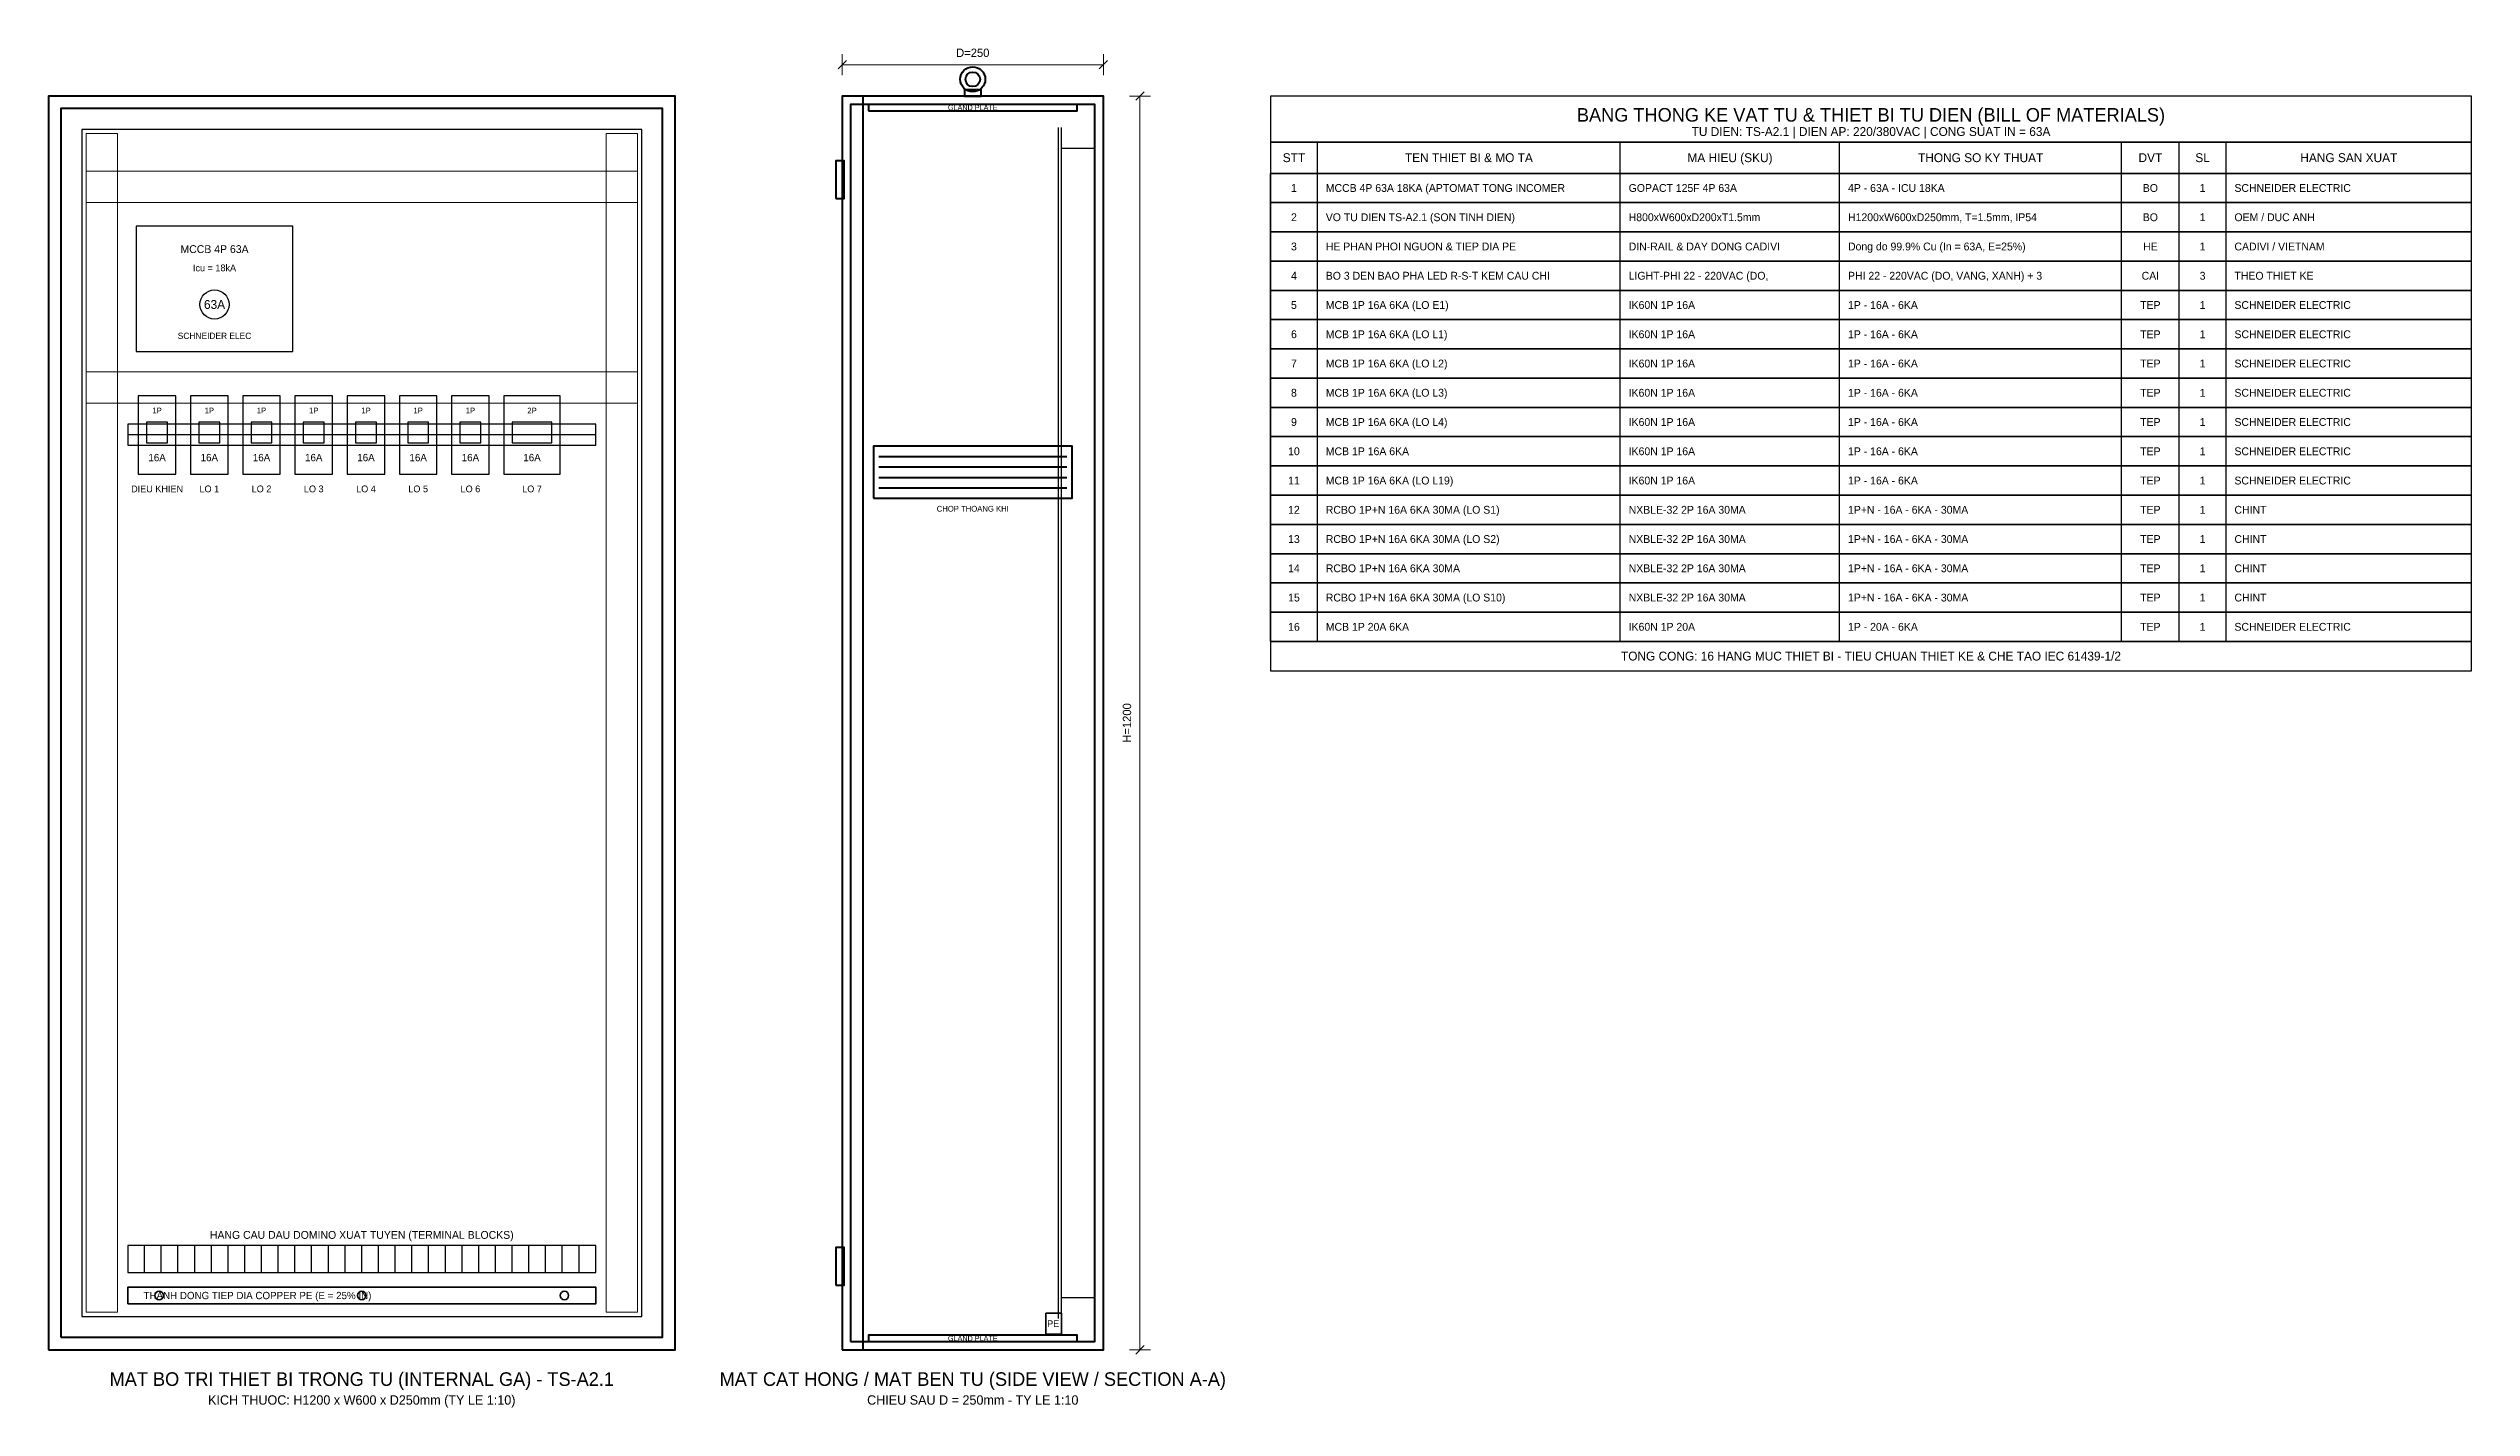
# Model space of a CAD drawing. Header units: metres. Extents: x 48 to 18260, y 45 to 1746.
# Drawn here: x 9300 to 11620, y 45 to 1346 of the extents above; entities that cross this region are included whole.
import ezdxf
from ezdxf.enums import TextEntityAlignment as Align

# ---------------------------------------------------------------- set-up
doc = ezdxf.new("R2010")
doc.units = ezdxf.units.M
for name, color, linetype, lineweight in [('0_COPPER', 3, 'Continuous', 35), ('0_DEVICES', 7, 'Continuous', 30), ('0_DIM', 1, 'Continuous', 15), ('0_DUCTS', 8, 'Continuous', 18), ('0_FRAME', 6, 'Continuous', 40), ('0_PLATE', 4, 'Continuous', 25), ('0_TABLE', 4, 'Continuous', 25), ('0_TABLE_HDR', 2, 'Continuous', 30), ('0_TEXT', 7, 'Continuous', 20), ('0_TEXT_TITLE', 3, 'Continuous', 30)]:
    doc.layers.add(name, color=color, linetype=linetype, lineweight=lineweight)

msp = doc.modelspace()

# ---------------------------------------------------------------- linework, layer by layer
at = {"layer": '0_COPPER', "color": 3}
for points in [[(9376, 144), (9824, 144), (9824, 160), (9376, 160), (9376, 144)], [(10255, 115), (10270, 115), (10270, 135), (10255, 135), (10255, 115)]]:
    msp.add_lwpolyline(points, close=True, dxfattribs=at)
for centre in [(9406, 152), (9600, 152), (9794, 152)]:
    msp.add_circle(centre, 4, dxfattribs=at)
at = {"layer": '0_DEVICES'}
for p, q in [((9392, 174), (9392, 200)), ((9408, 174), (9408, 200)), ((9424, 174), (9424, 200)), ((9440, 174), (9440, 200)), ((9456, 174), (9456, 200)), ((9472, 174), (9472, 200)), ((9488, 174), (9488, 200)), ((9504, 174), (9504, 200)), ((9520, 174), (9520, 200)), ((9536, 174), (9536, 200)), ((9552, 174), (9552, 200)), ((9568, 174), (9568, 200)), ((9584, 174), (9584, 200)), ((9600, 174), (9600, 200)), ((9616, 174), (9616, 200)), ((9632, 174), (9632, 200)), ((9648, 174), (9648, 200)), ((9664, 174), (9664, 200)), ((9680, 174), (9680, 200)), ((9696, 174), (9696, 200)), ((9712, 174), (9712, 200)), ((9728, 174), (9728, 200)), ((9744, 174), (9744, 200)), ((9760, 174), (9760, 200)), ((9776, 174), (9776, 200)), ((9792, 174), (9792, 200)), ((9808, 174), (9808, 200))]:
    msp.add_line(p, q, dxfattribs=at)
for points in [[(9384, 1055.5), (9534, 1055.5), (9534, 1175.5), (9384, 1175.5), (9384, 1055.5)], [(9386, 938), (9422, 938), (9422, 1013), (9386, 1013), (9386, 938)], [(9436, 938), (9472, 938), (9472, 1013), (9436, 1013), (9436, 938)], [(9486, 938), (9522, 938), (9522, 1013), (9486, 1013), (9486, 938)], [(9536, 938), (9572, 938), (9572, 1013), (9536, 1013), (9536, 938)], [(9586, 938), (9622, 938), (9622, 1013), (9586, 1013), (9586, 938)], [(9636, 938), (9672, 938), (9672, 1013), (9636, 1013), (9636, 938)], [(9686, 938), (9722, 938), (9722, 1013), (9686, 1013), (9686, 938)], [(9736, 938), (9790, 938), (9790, 1013), (9736, 1013), (9736, 938)], [(9394, 968), (9414, 968), (9414, 988), (9394, 988), (9394, 968)], [(9444, 968), (9464, 968), (9464, 988), (9444, 988), (9444, 968)], [(9494, 968), (9514, 968), (9514, 988), (9494, 988), (9494, 968)], [(9544, 968), (9564, 968), (9564, 988), (9544, 988), (9544, 968)], [(9594, 968), (9614, 968), (9614, 988), (9594, 988), (9594, 968)], [(9644, 968), (9664, 968), (9664, 988), (9644, 988), (9644, 968)], [(9694, 968), (9714, 968), (9714, 988), (9694, 988), (9694, 968)], [(9744, 968), (9782, 968), (9782, 988), (9744, 988), (9744, 968)], [(9376, 174), (9824, 174), (9824, 200), (9376, 200), (9376, 174)]]:
    msp.add_lwpolyline(points, close=True, dxfattribs=at)
msp.add_circle((9459, 1100.5), 14, dxfattribs=at)
at = {"layer": '0_DIM', "color": 1}
for p, q in [((10056, 1326), (10064, 1334)), ((10060, 1320), (10060, 1340)), ((10060, 1330), (10310, 1330)), ((10306, 1326), (10314, 1334)), ((10310, 1320), (10310, 1340)), ((10335, 1300), (10355, 1300)), ((10341, 1296), (10349, 1304)), ((10345, 100), (10345, 1300)), ((10335, 100), (10355, 100)), ((10341, 96), (10349, 104))]:
    msp.add_line(p, q, dxfattribs=at)
at = {"layer": '0_DUCTS'}
for points in [[(9336, 136), (9366, 136), (9366, 1264), (9336, 1264), (9336, 136)], [(9834, 136), (9864, 136), (9864, 1264), (9834, 1264), (9834, 136)], [(9336, 1198), (9864, 1198), (9864, 1228), (9336, 1228), (9336, 1198)], [(9336, 1006), (9864, 1006), (9864, 1036), (9336, 1036), (9336, 1006)]]:
    msp.add_lwpolyline(points, close=True, dxfattribs=at)
at = {"layer": '0_FRAME'}
for p, q in [((10095, 955), (10275, 955)), ((10095, 945), (10275, 945)), ((10095, 935), (10275, 935)), ((10095, 925), (10275, 925))]:
    msp.add_line(p, q, dxfattribs=at)
for points in [[(9300, 100), (9900, 100), (9900, 1300), (9300, 1300), (9300, 100)], [(10060, 100), (10310, 100), (10310, 1300), (10060, 1300), (10060, 100)], [(10060, 100), (10080, 100), (10080, 1300), (10060, 1300), (10060, 100)], [(10177, 1300), (10193, 1300), (10193, 1306), (10177, 1306), (10177, 1300)], [(9312, 112), (9888, 112), (9888, 1288), (9312, 1288), (9312, 112)], [(10068, 108), (10302, 108), (10302, 1292), (10068, 1292), (10068, 108)], [(10085, 1286), (10285, 1286), (10285, 1292), (10085, 1292), (10085, 1286)], [(10054, 1202), (10062, 1202), (10062, 1238), (10054, 1238), (10054, 1202)], [(10090, 915), (10280, 915), (10280, 965), (10090, 965), (10090, 915)], [(10054, 162), (10062, 162), (10062, 198), (10054, 198), (10054, 162)], [(10085, 108), (10285, 108), (10285, 114), (10085, 114), (10085, 108)]]:
    msp.add_lwpolyline(points, close=True, dxfattribs=at)
for radius in [12, 7]:
    msp.add_circle((10185, 1316), radius, dxfattribs=at)
at = {"layer": '0_PLATE', "color": 4}
for p, q in [((10267, 130), (10267, 1270)), ((10270, 130), (10270, 1270)), ((10270, 1250), (10302, 1250)), ((10270, 150), (10302, 150))]:
    msp.add_line(p, q, dxfattribs=at)
at = {"layer": '0_PLATE'}
msp.add_line((9376, 976), (9824, 976), dxfattribs=at)
for points in [[(9332, 132), (9868, 132), (9868, 1268), (9332, 1268), (9332, 132)], [(9376, 966), (9824, 966), (9824, 986), (9376, 986), (9376, 966)]]:
    msp.add_lwpolyline(points, close=True, dxfattribs=at)
at = {"layer": '0_TABLE', "color": 4}
for p, q in [((10515, 1226), (10515, 1256)), ((10805, 1226), (10805, 1256)), ((11015, 1226), (11015, 1256)), ((11285, 1226), (11285, 1256)), ((11340, 1226), (11340, 1256)), ((11385, 1226), (11385, 1256)), ((10470, 1198), (10470, 1226)), ((10515, 1198), (10515, 1226)), ((10805, 1198), (10805, 1226)), ((11015, 1198), (11015, 1226)), ((11285, 1198), (11285, 1226)), ((11340, 1198), (11340, 1226)), ((11385, 1198), (11385, 1226)), ((10470, 1170), (10470, 1198)), ((10515, 1170), (10515, 1198)), ((10805, 1170), (10805, 1198)), ((11015, 1170), (11015, 1198)), ((11285, 1170), (11285, 1198)), ((11340, 1170), (11340, 1198)), ((11385, 1170), (11385, 1198)), ((10470, 1142), (10470, 1170)), ((10515, 1142), (10515, 1170)), ((10805, 1142), (10805, 1170)), ((11015, 1142), (11015, 1170)), ((11285, 1142), (11285, 1170)), ((11340, 1142), (11340, 1170)), ((11385, 1142), (11385, 1170)), ((10470, 1114), (10470, 1142)), ((10515, 1114), (10515, 1142)), ((10805, 1114), (10805, 1142)), ((11015, 1114), (11015, 1142)), ((11285, 1114), (11285, 1142)), ((11340, 1114), (11340, 1142)), ((11385, 1114), (11385, 1142)), ((10470, 1086), (10470, 1114)), ((10515, 1086), (10515, 1114)), ((10805, 1086), (10805, 1114)), ((11015, 1086), (11015, 1114)), ((11285, 1086), (11285, 1114)), ((11340, 1086), (11340, 1114)), ((11385, 1086), (11385, 1114)), ((10470, 1058), (10470, 1086)), ((10515, 1058), (10515, 1086)), ((10805, 1058), (10805, 1086)), ((11015, 1058), (11015, 1086)), ((11285, 1058), (11285, 1086)), ((11340, 1058), (11340, 1086)), ((11385, 1058), (11385, 1086)), ((10470, 1030), (10470, 1058)), ((10515, 1030), (10515, 1058)), ((10805, 1030), (10805, 1058)), ((11015, 1030), (11015, 1058)), ((11285, 1030), (11285, 1058)), ((11340, 1030), (11340, 1058)), ((11385, 1030), (11385, 1058)), ((10470, 1002), (10470, 1030)), ((10515, 1002), (10515, 1030)), ((10805, 1002), (10805, 1030)), ((11015, 1002), (11015, 1030)), ((11285, 1002), (11285, 1030)), ((11340, 1002), (11340, 1030)), ((11385, 1002), (11385, 1030)), ((10470, 974), (10470, 1002)), ((10515, 974), (10515, 1002)), ((10805, 974), (10805, 1002)), ((11015, 974), (11015, 1002)), ((11285, 974), (11285, 1002)), ((11340, 974), (11340, 1002)), ((11385, 974), (11385, 1002)), ((10470, 946), (10470, 974)), ((10515, 946), (10515, 974)), ((10805, 946), (10805, 974)), ((11015, 946), (11015, 974)), ((11285, 946), (11285, 974)), ((11340, 946), (11340, 974)), ((11385, 946), (11385, 974)), ((10470, 918), (10470, 946)), ((10515, 918), (10515, 946)), ((10805, 918), (10805, 946)), ((11015, 918), (11015, 946)), ((11285, 918), (11285, 946)), ((11340, 918), (11340, 946)), ((11385, 918), (11385, 946)), ((10470, 890), (10470, 918)), ((10515, 890), (10515, 918)), ((10805, 890), (10805, 918)), ((11015, 890), (11015, 918)), ((11285, 890), (11285, 918)), ((11340, 890), (11340, 918)), ((11385, 890), (11385, 918)), ((10470, 862), (10470, 890)), ((10515, 862), (10515, 890)), ((10805, 862), (10805, 890)), ((11015, 862), (11015, 890)), ((11285, 862), (11285, 890)), ((11340, 862), (11340, 890)), ((11385, 862), (11385, 890)), ((10470, 834), (10470, 862)), ((10515, 834), (10515, 862)), ((10805, 834), (10805, 862)), ((11015, 834), (11015, 862)), ((11285, 834), (11285, 862)), ((11340, 834), (11340, 862)), ((11385, 834), (11385, 862)), ((10470, 806), (10470, 834)), ((10515, 806), (10515, 834)), ((10805, 806), (10805, 834)), ((11015, 806), (11015, 834)), ((11285, 806), (11285, 834)), ((11340, 806), (11340, 834)), ((11385, 806), (11385, 834)), ((10470, 778), (10470, 806)), ((10515, 778), (10515, 806)), ((10805, 778), (10805, 806)), ((11015, 778), (11015, 806)), ((11285, 778), (11285, 806)), ((11340, 778), (11340, 806)), ((11385, 778), (11385, 806))]:
    msp.add_line(p, q, dxfattribs=at)
for points in [[(10470, 1256), (11620, 1256), (11620, 1300), (10470, 1300), (10470, 1256)], [(10470, 1226), (11620, 1226), (11620, 1256), (10470, 1256), (10470, 1226)], [(10470, 1198), (11620, 1198), (11620, 1226), (10470, 1226), (10470, 1198)], [(10470, 1170), (11620, 1170), (11620, 1198), (10470, 1198), (10470, 1170)], [(10470, 1142), (11620, 1142), (11620, 1170), (10470, 1170), (10470, 1142)], [(10470, 1114), (11620, 1114), (11620, 1142), (10470, 1142), (10470, 1114)], [(10470, 1086), (11620, 1086), (11620, 1114), (10470, 1114), (10470, 1086)], [(10470, 1058), (11620, 1058), (11620, 1086), (10470, 1086), (10470, 1058)], [(10470, 1030), (11620, 1030), (11620, 1058), (10470, 1058), (10470, 1030)], [(10470, 1002), (11620, 1002), (11620, 1030), (10470, 1030), (10470, 1002)], [(10470, 974), (11620, 974), (11620, 1002), (10470, 1002), (10470, 974)], [(10470, 946), (11620, 946), (11620, 974), (10470, 974), (10470, 946)], [(10470, 918), (11620, 918), (11620, 946), (10470, 946), (10470, 918)], [(10470, 890), (11620, 890), (11620, 918), (10470, 918), (10470, 890)], [(10470, 862), (11620, 862), (11620, 890), (10470, 890), (10470, 862)], [(10470, 834), (11620, 834), (11620, 862), (10470, 862), (10470, 834)], [(10470, 806), (11620, 806), (11620, 834), (10470, 834), (10470, 806)], [(10470, 778), (11620, 778), (11620, 806), (10470, 806), (10470, 778)], [(10470, 750), (11620, 750), (11620, 778), (10470, 778), (10470, 750)]]:
    msp.add_lwpolyline(points, close=True, dxfattribs=at)

# ---------------------------------------------------------------- texts
at = {"layer": '0_COPPER', "color": 3}
msp.add_text('THANH DONG TIEP DIA COPPER PE (E = 25% IN)', height=7, dxfattribs=at).set_placement((9391, 152), align=Align.MIDDLE_LEFT)
msp.add_text('PE', height=6.5, dxfattribs=at).set_placement((10262, 125), align=Align.MIDDLE_CENTER)
at = {"layer": '0_TABLE_HDR', "color": 2}
for s, height, p in [('BANG THONG KE VAT TU & THIET BI TU DIEN (BILL OF MATERIALS)', 13, (11045, 1282)), ('STT', 8.5, (10492.5, 1241)), ('TEN THIET BI & MO TA', 8.5, (10660, 1241)), ('MA HIEU (SKU)', 8.5, (10910, 1241)), ('THONG SO KY THUAT', 8.5, (11150, 1241)), ('DVT', 8.5, (11312.5, 1241)), ('SL', 8.5, (11362.5, 1241)), ('HANG SAN XUAT', 8.5, (11502.5, 1241)), ('TONG CONG: 16 HANG MUC THIET BI - TIEU CHUAN THIET KE & CHE TAO IEC 61439-1/2', 8.5, (11045, 764))]:
    msp.add_text(s, height=height, dxfattribs=at).set_placement(p, align=Align.MIDDLE_CENTER)
at = {"layer": '0_TEXT', "color": 1}
msp.add_text('D=250', height=8, dxfattribs=at).set_placement((10185, 1335), align=Align.BOTTOM_CENTER)
at = {"layer": '0_TEXT'}
for s, height, p in [('GLAND PLATE', 5, (10185, 1289)), ('TU DIEN: TS-A2.1 | DIEN AP: 220/380VAC | CONG SUAT IN = 63A', 8.5, (11045, 1266)), ('MCCB 4P 63A', 7.5, (9459, 1153.5)), ('Icu = 18kA', 6.5, (9459, 1135.5)), ('SCHNEIDER ELEC', 6, (9459, 1070.5)), ('1P', 5.5, (9404, 999)), ('1P', 5.5, (9454, 999)), ('1P', 5.5, (9504, 999)), ('1P', 5.5, (9554, 999)), ('1P', 5.5, (9604, 999)), ('1P', 5.5, (9654, 999)), ('1P', 5.5, (9704, 999)), ('2P', 5.5, (9763, 999)), ('CHOP THOANG KHI', 5.5, (10185, 905)), ('HANG CAU DAU DOMINO XUAT TUYEN (TERMINAL BLOCKS)', 7.5, (9600, 210)), ('GLAND PLATE', 5, (10185, 111)), ('KICH THUOC: H1200 x W600 x D250mm (TY LE 1:10)', 9, (9600, 52)), ('CHIEU SAU D = 250mm - TY LE 1:10', 9, (10185, 52))]:
    msp.add_text(s, height=height, dxfattribs=at).set_placement(p, align=Align.MIDDLE_CENTER)
at = {"layer": '0_TEXT', "color": 7}
for s, p in [('1', (10492.5, 1212)), ('BO', (11312.5, 1212)), ('1', (11362.5, 1212)), ('2', (10492.5, 1184)), ('BO', (11312.5, 1184)), ('1', (11362.5, 1184)), ('3', (10492.5, 1156)), ('HE', (11312.5, 1156)), ('1', (11362.5, 1156)), ('4', (10492.5, 1128)), ('CAI', (11312.5, 1128)), ('3', (11362.5, 1128)), ('5', (10492.5, 1100)), ('TEP', (11312.5, 1100)), ('1', (11362.5, 1100)), ('6', (10492.5, 1072)), ('TEP', (11312.5, 1072)), ('1', (11362.5, 1072)), ('7', (10492.5, 1044)), ('TEP', (11312.5, 1044)), ('1', (11362.5, 1044)), ('8', (10492.5, 1016)), ('TEP', (11312.5, 1016)), ('1', (11362.5, 1016)), ('9', (10492.5, 988)), ('TEP', (11312.5, 988)), ('1', (11362.5, 988)), ('10', (10492.5, 960)), ('TEP', (11312.5, 960)), ('1', (11362.5, 960)), ('11', (10492.5, 932)), ('TEP', (11312.5, 932)), ('1', (11362.5, 932)), ('12', (10492.5, 904)), ('TEP', (11312.5, 904)), ('1', (11362.5, 904)), ('13', (10492.5, 876)), ('TEP', (11312.5, 876)), ('1', (11362.5, 876)), ('14', (10492.5, 848)), ('TEP', (11312.5, 848)), ('1', (11362.5, 848)), ('15', (10492.5, 820)), ('TEP', (11312.5, 820)), ('1', (11362.5, 820)), ('16', (10492.5, 792)), ('TEP', (11312.5, 792)), ('1', (11362.5, 792))]:
    msp.add_text(s, height=7.5, dxfattribs=at).set_placement(p, align=Align.MIDDLE_CENTER)
for s, p in [('MCCB 4P 63A 18KA (APTOMAT TONG INCOMER', (10523, 1212)), ('GOPACT 125F 4P 63A', (10813, 1212)), ('4P - 63A - ICU 18KA', (11023, 1212)), ('VO TU DIEN TS-A2.1 (SON TINH DIEN)', (10523, 1184)), ('H800xW600xD200xT1.5mm', (10813, 1184)), ('H1200xW600xD250mm, T=1.5mm, IP54', (11023, 1184)), ('Dong do 99.9% Cu (In = 63A, E=25%)', (11023, 1156)), ('HE PHAN PHOI NGUON & TIEP DIA PE', (10523, 1156)), ('DIN-RAIL & DAY DONG CADIVI', (10813, 1156)), ('BO 3 DEN BAO PHA LED R-S-T KEM CAU CHI', (10523, 1128)), ('LIGHT-PHI 22 - 220VAC (DO,', (10813, 1128)), ('PHI 22 - 220VAC (DO, VANG, XANH) + 3', (11023, 1128)), ('MCB 1P 16A 6KA (LO E1)', (10523, 1100)), ('IK60N 1P 16A', (10813, 1100)), ('1P - 16A - 6KA', (11023, 1100)), ('MCB 1P 16A 6KA (LO L1)', (10523, 1072)), ('IK60N 1P 16A', (10813, 1072)), ('1P - 16A - 6KA', (11023, 1072)), ('MCB 1P 16A 6KA (LO L2)', (10523, 1044)), ('IK60N 1P 16A', (10813, 1044)), ('1P - 16A - 6KA', (11023, 1044)), ('MCB 1P 16A 6KA (LO L3)', (10523, 1016)), ('IK60N 1P 16A', (10813, 1016)), ('1P - 16A - 6KA', (11023, 1016)), ('MCB 1P 16A 6KA (LO L4)', (10523, 988)), ('IK60N 1P 16A', (10813, 988)), ('1P - 16A - 6KA', (11023, 988)), ('MCB 1P 16A 6KA', (10523, 960)), ('IK60N 1P 16A', (10813, 960)), ('1P - 16A - 6KA', (11023, 960)), ('MCB 1P 16A 6KA (LO L19)', (10523, 932)), ('IK60N 1P 16A', (10813, 932)), ('1P - 16A - 6KA', (11023, 932)), ('RCBO 1P+N 16A 6KA 30MA (LO S1)', (10523, 904)), ('NXBLE-32 2P 16A 30MA', (10813, 904)), ('1P+N - 16A - 6KA - 30MA', (11023, 904)), ('RCBO 1P+N 16A 6KA 30MA (LO S2)', (10523, 876)), ('NXBLE-32 2P 16A 30MA', (10813, 876)), ('1P+N - 16A - 6KA - 30MA', (11023, 876)), ('RCBO 1P+N 16A 6KA 30MA', (10523, 848)), ('NXBLE-32 2P 16A 30MA', (10813, 848)), ('1P+N - 16A - 6KA - 30MA', (11023, 848)), ('RCBO 1P+N 16A 6KA 30MA (LO S10)', (10523, 820)), ('NXBLE-32 2P 16A 30MA', (10813, 820)), ('1P+N - 16A - 6KA - 30MA', (11023, 820)), ('MCB 1P 20A 6KA', (10523, 792)), ('IK60N 1P 20A', (10813, 792)), ('1P - 20A - 6KA', (11023, 792))]:
    msp.add_text(s, height=7.5, dxfattribs=at).set_placement(p, align=Align.MIDDLE_LEFT)
at = {"layer": '0_TEXT', "color": 3}
for s, p in [('SCHNEIDER ELECTRIC', (11393, 1212)), ('OEM / DUC ANH', (11393, 1184)), ('CADIVI / VIETNAM', (11393, 1156)), ('THEO THIET KE', (11393, 1128)), ('SCHNEIDER ELECTRIC', (11393, 1100)), ('SCHNEIDER ELECTRIC', (11393, 1072)), ('SCHNEIDER ELECTRIC', (11393, 1044)), ('SCHNEIDER ELECTRIC', (11393, 1016)), ('SCHNEIDER ELECTRIC', (11393, 988)), ('SCHNEIDER ELECTRIC', (11393, 960)), ('SCHNEIDER ELECTRIC', (11393, 932)), ('CHINT', (11393, 904)), ('CHINT', (11393, 876)), ('CHINT', (11393, 848)), ('CHINT', (11393, 820)), ('SCHNEIDER ELECTRIC', (11393, 792))]:
    msp.add_text(s, height=7.5, dxfattribs=at).set_placement(p, align=Align.MIDDLE_LEFT)
at = {"layer": '0_TEXT', "color": 1}
msp.add_text('H=1200', height=8, rotation=90, dxfattribs=at).set_placement((10339, 700), align=Align.BOTTOM_CENTER)
at = {"layer": '0_TEXT_TITLE'}
for s, height, p in [('63A', 8.5, (9459, 1100.5)), ('16A', 7, (9404, 954)), ('16A', 7, (9454, 954)), ('16A', 7, (9504, 954)), ('16A', 7, (9554, 954)), ('16A', 7, (9604, 954)), ('16A', 7, (9654, 954)), ('16A', 7, (9704, 954)), ('16A', 7, (9763, 954)), ('DIEU KHIEN', 6.5, (9404, 924)), ('LO 1', 6.5, (9454, 924)), ('LO 2', 6.5, (9504, 924)), ('LO 3', 6.5, (9554, 924)), ('LO 4', 6.5, (9604, 924)), ('LO 5', 6.5, (9654, 924)), ('LO 6', 6.5, (9704, 924)), ('LO 7', 6.5, (9763, 924)), ('MAT BO TRI THIET BI TRONG TU (INTERNAL GA) - TS-A2.1', 13, (9600, 72)), ('MAT CAT HONG / MAT BEN TU (SIDE VIEW / SECTION A-A)', 13, (10185, 72))]:
    msp.add_text(s, height=height, dxfattribs=at).set_placement(p, align=Align.MIDDLE_CENTER)

doc.saveas('drawing.dxf')
